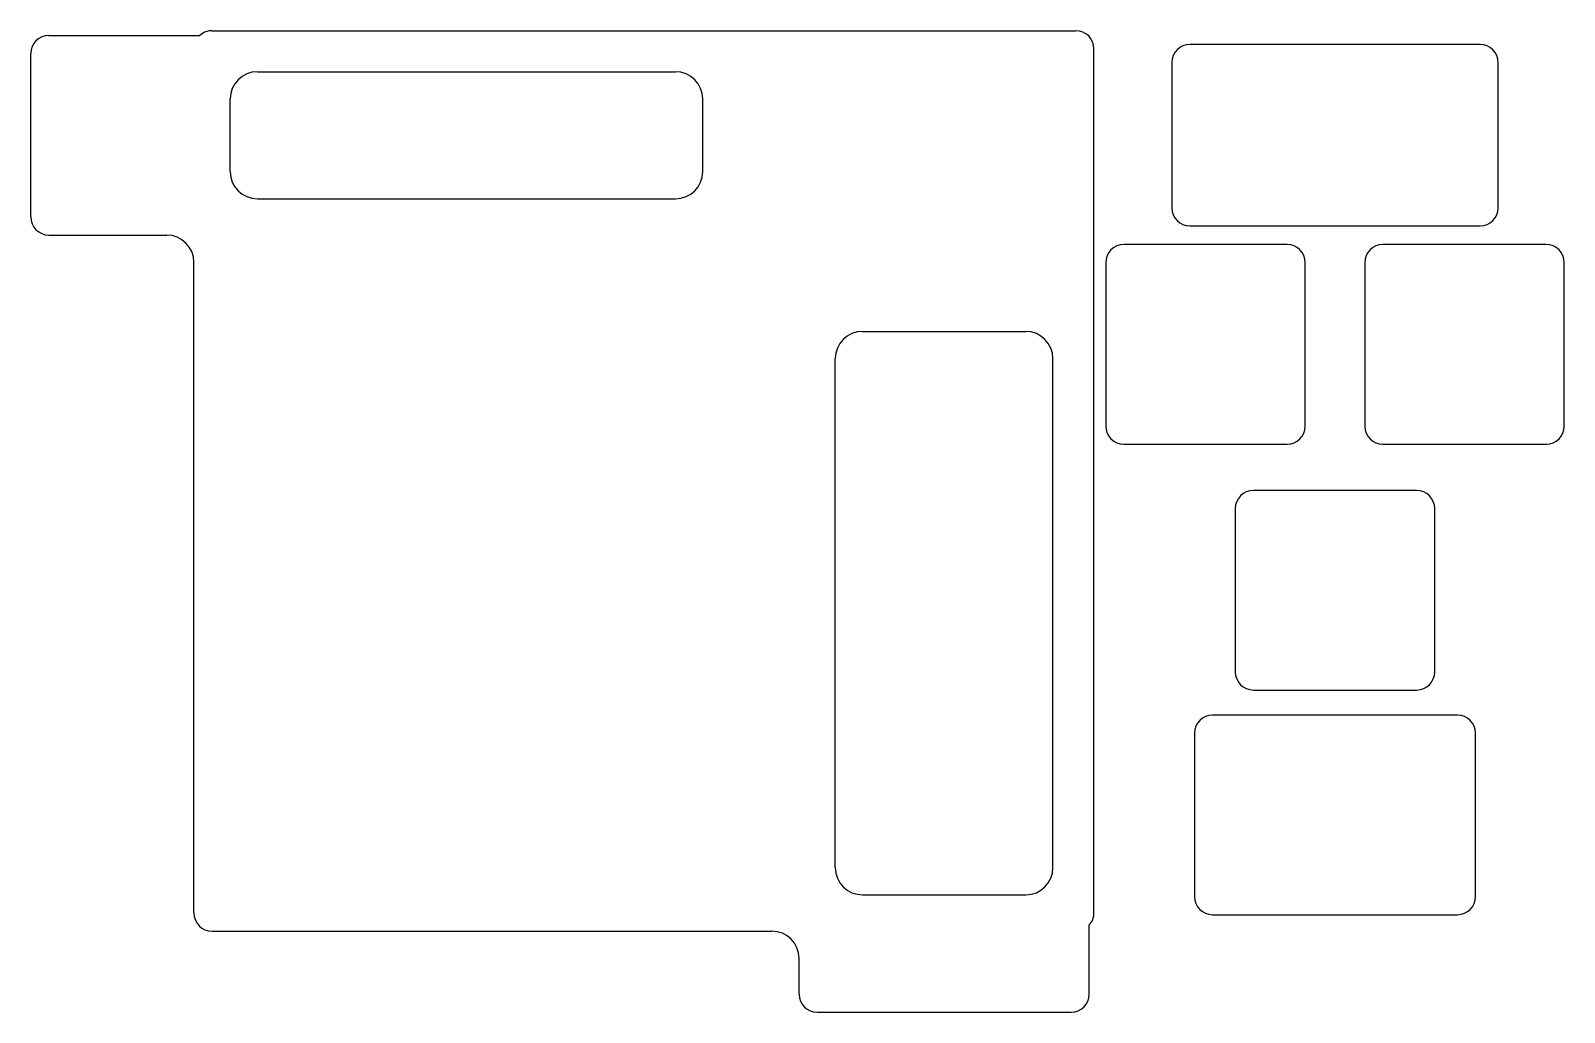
# Model space of a CAD drawing. Header units: millimetres. Extents: x 9 to 178, y 18 to 126.
import ezdxf

# ---------------------------------------------------------------- set-up
doc = ezdxf.new("R2010")
doc.units = ezdxf.units.MM

msp = doc.modelspace()

# ---------------------------------------------------------------- linework, layer by layer
for p, q in [((10.575, 125.3), (27.2243, 125.3)), ((28.575, 125.825), (123.825, 125.825)), ((125.825, 28.575), (125.825, 123.825)), ((168.4, 124.3), (136.4, 124.3)), ((8.575, 105.3), (8.575, 123.3)), ((134.4, 122.3), (134.4, 106.3)), ((170.4, 106.3), (170.4, 122.3)), ((33.575, 121.3), (79.675, 121.3)), ((30.575, 110.3), (30.575, 118.3)), ((82.675, 110.3), (82.675, 118.3)), ((33.575, 107.3), (79.675, 107.3)), ((10.575, 103.3), (23.575, 103.3)), ((136.4, 104.3), (168.4, 104.3)), ((147.1125, 102.25), (129.1125, 102.25)), ((175.6875, 102.25), (157.6875, 102.25)), ((26.575, 28.575), (26.575, 100.3)), ((127.1125, 100.25), (127.1125, 82.25)), ((149.1125, 82.25), (149.1125, 100.25)), ((155.6875, 100.25), (155.6875, 82.25)), ((177.6875, 82.25), (177.6875, 100.25)), ((100.3, 92.675), (118.3, 92.675)), ((97.3, 33.575), (97.3, 89.675)), ((121.3, 33.575), (121.3, 89.675)), ((129.1125, 80.25), (147.1125, 80.25)), ((157.6875, 80.25), (175.6875, 80.25)), ((161.4, 75.15), (143.4, 75.15)), ((141.4, 73.15), (141.4, 55.15)), ((163.4, 55.15), (163.4, 73.15)), ((143.4, 53.15), (161.4, 53.15)), ((165.9, 50.385), (138.9, 50.385)), ((136.9, 48.385), (136.9, 30.385)), ((167.9, 30.385), (167.9, 48.385)), ((100.3, 30.575), (118.3, 30.575)), ((125.3, 19.625), (125.3, 27.2243)), ((138.9, 28.385), (165.9, 28.385)), ((28.575, 26.575), (90.3, 26.575)), ((93.3, 19.625), (93.3, 23.575)), ((95.3, 17.625), (123.3, 17.625))]:
    msp.add_line(p, q)
for centre, radius, start, end in [((10.575, 123.3), 2, 90, 180), ((28.575, 123.825), 2, 90, 132.481114), ((123.825, 123.825), 2, 360, 90), ((136.4, 122.3), 2, 90, 180), ((168.4, 122.3), 2, 0, 90), ((33.575, 118.3), 3, 90, 180), ((79.675, 118.3), 3, 0, 90), ((33.575, 110.3), 3, 180, 270), ((79.675, 110.3), 3, 270, 0), ((10.575, 105.3), 2, 180, 270), ((136.4, 106.3), 2, 180, 270), ((168.4, 106.3), 2, 270, 360), ((23.575, 100.3), 3, 0, 90), ((129.1125, 100.25), 2, 90, 180), ((147.1125, 100.25), 2, 0, 90), ((157.6875, 100.25), 2, 90, 180), ((175.6875, 100.25), 2, 0, 90), ((100.3, 89.675), 3, 90, 180), ((118.3, 89.675), 3, 0, 90), ((129.1125, 82.25), 2, 180, 270), ((147.1125, 82.25), 2, 270, 360), ((157.6875, 82.25), 2, 180, 270), ((175.6875, 82.25), 2, 270, 360), ((143.4, 73.15), 2, 90, 180), ((161.4, 73.15), 2, 0, 90), ((143.4, 55.15), 2, 180, 270), ((161.4, 55.15), 2, 270, 360), ((138.9, 48.385), 2, 90, 180), ((165.9, 48.385), 2, 0, 90), ((100.3, 33.575), 3, 180, 270), ((118.3, 33.575), 3, 270, 0), ((138.9, 30.385), 2, 180, 270), ((165.9, 30.385), 2, 270, 360), ((28.575, 28.575), 2, 180, 270), ((123.825, 28.575), 2, 317.518886, 360), ((90.3, 23.575), 3, 0, 90), ((95.3, 19.625), 2, 180, 270), ((123.3, 19.625), 2, 270, 0)]:
    msp.add_arc(centre, radius, start, end)

doc.saveas('drawing.dxf')
